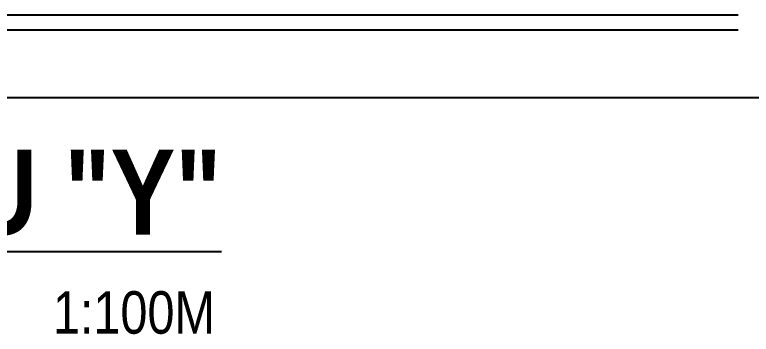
# Model space of a CAD drawing. Header units: inches. Extents: x 7263 to 14962, y 1317 to 2926.
# Drawn here: x 7457.079 to 7461.962, y 1504.406 to 1506.523 of the extents above; entities that cross this region are included whole.
import ezdxf

# ---------------------------------------------------------------- set-up
doc = ezdxf.new("R2010")
doc.units = ezdxf.units.IN
doc.header["$MEASUREMENT"] = 0
for name, color, linetype in [('Layer3', 3, 'Continuous'), ('Layer8', 8, 'Continuous'), ('text', 7, 'Continuous')]:
    doc.layers.add(name, color=color, linetype=linetype)
doc.styles.get("Standard").update_dxf_attribs({"font": ''})
doc.styles.get('Standard').set_extended_font_data('Tw Cen MT Condensed')

msp = doc.modelspace()

# ---------------------------------------------------------------- linework, layer by layer
at = {"layer": 'Layer8'}
msp.add_line((7468.6694, 1505.9735), (7447.2713, 1505.9735), dxfattribs=at)
at = {"layer": 'text'}
for p, q in [((7448.2703, 1506.5235), (7461.8759, 1506.5235)), ((7448.2703, 1506.4235), (7461.8759, 1506.4235)), ((7450.2667, 1506.4235), (7461.5367, 1506.4235)), ((7450.4526, 1506.4235), (7458.2571, 1506.4235)), ((7450.4631, 1506.4235), (7459.2571, 1506.4235)), ((7450.4631, 1506.4235), (7459.2571, 1506.4235)), ((7450.4631, 1506.4235), (7458.2571, 1506.4235)), ((7450.5631, 1506.4235), (7459.1571, 1506.4235)), ((7457.0631, 1506.4235), (7459.3571, 1506.4235)), ((7457.0631, 1506.4235), (7459.2571, 1506.4235)), ((7458.2571, 1506.4235), (7459.0309, 1506.4235)), ((7458.2571, 1506.4235), (7458.7885, 1506.4235)), ((7458.7885, 1506.4235), (7459.4957, 1506.4235)), ((7458.7885, 1506.4235), (7459.2571, 1506.4235)), ((7459.0309, 1506.4235), (7459.4957, 1506.4235)), ((7459.1571, 1506.4235), (7459.2571, 1506.4235)), ((7459.2571, 1506.4235), (7460.4396, 1506.4235)), ((7459.2571, 1506.4235), (7459.3963, 1506.4235)), ((7459.2571, 1506.4235), (7461.0822, 1506.4235)), ((7459.3571, 1506.4235), (7461.0782, 1506.4235)), ((7459.4957, 1506.4235), (7460.4396, 1506.4235)), ((7459.5451, 1506.4235), (7459.9485, 1506.4235)), ((7460.0973, 1506.4235), (7460.5006, 1506.4235)), ((7460.4396, 1506.4235), (7461.0595, 1506.4235)), ((7460.6494, 1506.4235), (7461.0528, 1506.4235)), ((7460.9688, 1506.4235), (7461.8759, 1506.4235)), ((7461.0595, 1506.4235), (7461.0822, 1506.4235)), ((7461.0754, 1506.4235), (7461.0782, 1506.4235)), ((7461.0782, 1506.4235), (7461.2281, 1506.4235)), ((7461.0822, 1506.4235), (7461.1389, 1506.4235)), ((7461.1254, 1506.4235), (7461.281, 1506.4235)), ((7461.1671, 1506.4235), (7461.1754, 1506.4235)), ((7461.2281, 1506.4235), (7461.2309, 1506.4235)), ((7461.3255, 1506.4235), (7461.481, 1506.4235))]:
    msp.add_line(p, q, dxfattribs=at)

# ---------------------------------------------------------------- texts
at = {"layer": 'Layer3', "insert": (7446.8186, 1505.6288), "char_height": 0.5625, "attachment_point": 1}
msp.add_mtext_dynamic_manual_height_columns('\\pi5.57905;{\\fArial Narrow|b1|i0|c0|p34;\\LSECTION THRU "Y"\\P\\pi5.60505;\\fArial Narrow|b0|i0|c0|p34;\\H0.5x;\\lSCALE:                                          1:100M}', width=17.154903, gutter_width=1, heights=[0], dxfattribs=at)

doc.saveas('drawing.dxf')
